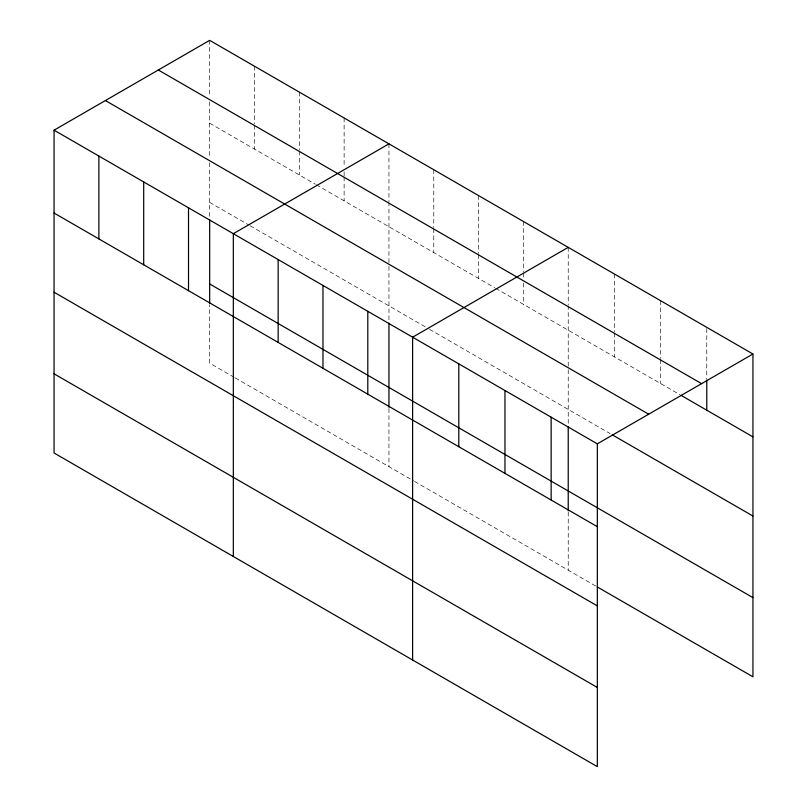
<?xml version="1.0" encoding="UTF-8"?>
<svg xmlns="http://www.w3.org/2000/svg" width="807" height="807" viewBox="0 0 807 807"><rect width="100%" height="100%" fill="white"/><g stroke="black" fill="none" stroke-linecap="round" stroke-linejoin="round"><path stroke-width="0.61" stroke-dasharray="4.04 3.03" d="M388.954 262.588L388.954 202.86M568.229 366.096L568.229 306.367M209.669 123.199L315.315 184.198M316.384 184.813L494.6 287.706M495.669 288.321L679.918 394.694M209.669 202.386L249.151 225.183M250.22 225.799L428.436 328.681M429.506 329.306L610.112 433.581M234.212 377.323L209.669 363.15L209.669 304.996M235.281 377.938L413.497 480.831M414.566 481.446L596.151 586.286M706.771 328.6L706.771 378.816M660.59 300.688L660.59 358.429M660.59 359.68L660.59 383.537M614.409 274.027L614.409 331.768M614.409 333.029L614.409 356.876M568.229 247.366L568.229 305.107M568.229 369.808L568.229 425.471M568.229 512.011L568.229 570.166M523.41 221.491L523.41 271.697M523.41 272.958L523.41 277.971M523.41 282.995L523.41 304.34M478.591 195.607L478.591 253.358M478.591 254.609L478.591 278.455M433.773 169.732L433.773 227.473M433.773 228.734L433.773 252.581M388.954 143.858L388.954 201.599M388.954 266.3L388.954 320.722M388.954 408.503L388.954 466.658M344.125 117.983L344.125 166.938M344.125 171.962L344.125 175.724M344.125 176.975L344.125 200.832M299.306 92.099L299.306 149.85M299.306 151.101L299.306 174.958M254.487 66.224L254.487 123.965M254.487 125.226L254.487 149.073M209.669 40.35L209.669 96.84M209.669 101.864L209.669 157.839M209.669 162.792L209.669 218.455"/><path stroke-width="1.21" d="M54.059 130.189L597.331 443.85L597.331 766.65L54.059 452.989L54.059 130.189L209.669 40.35L752.941 354.011L752.941 676.811L597.23 586.901M388.954 143.858L233.334 233.697L233.334 556.497M568.229 247.366L412.619 337.205L412.619 660.005M597.331 443.85L752.941 354.011M158.313 69.997L701.596 383.658M680.997 395.319L752.941 436.859M105.404 100.542L648.687 414.203M612.261 434.822L752.941 516.036M209.669 283.963L752.941 597.624M54.059 213.038L597.331 526.699M54.059 292.225L597.331 605.886M54.059 373.812L597.331 687.463M706.771 380.067L706.771 410.198M568.229 426.701L568.229 510.781M551.151 417.189L551.151 500.037M504.97 390.527L504.97 473.376M458.8 363.866L458.8 446.715M388.954 323.193L388.954 407.273M367.8 311.331L367.8 394.179M322.971 285.456L322.971 368.305M278.153 259.582L278.153 342.43M209.669 219.686L209.669 303.765M188.515 207.823L188.515 290.671M143.696 181.948L143.696 264.797M98.878 156.074L98.878 238.922"/></g></svg>
